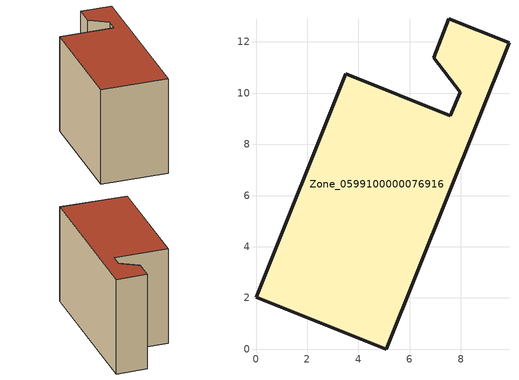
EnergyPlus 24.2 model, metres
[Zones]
Zone_0599100000076916
 floor ground (C_G): 0,2.03 3.51,10.75 7.59,9.12 7.97,10.04 6.94,11.39 7.52,12.9 9.88,11.97 5.08,0 z0.27
 wall outside (C_F): 3.51,10.75 0,2.03 5.08,0 9.88,11.97 7.52,12.9 6.94,11.39 7.97,10.04 7.59,9.12 3.51,10.75 z0.27:8.37
 roof outside (C_R): 6.94,11.39 7.97,10.04 7.59,9.12 3.51,10.75 0,2.03 5.08,0 9.88,11.97 7.52,12.9 z8.37
[BUILDING]
Pand.0599100000076916: North Axis=0; Terrain=City; Loads Convergence Tolerance Value=0.04; Temperature Convergence Tolerance Value=0.4; Solar Distribution=FullExterior; Maximum Number of Warmup Days=25; Minimum Number of Warmup Days=1
[Site:Location]
Rotterdam.The.Hague.AP_ZH_NLD Design_Conditions: Latitude=51.96; Longitude=4.45; Time Zone=1; Elevation=-4.5
[SITE:GROUNDTEMPERATURE:BUILDINGSURFACE]
18, 18, 18, 18, 18, 18, 18, 18, 18, 18, 18, 18
[MATERIAL] Thermal Absorptance=0.9; Solar Absorptance=0.7; Visible Absorptance=0.7
Name | Roughness | Thickness | Conductivity | Density | Specific Heat
G.TI.1975-1991 | MediumSmooth | 0.15 | 0.288461 | 540 | 1210
F.TI.1975-1991 | Rough | 0.3 | 0.230769 | 1920 | 840
R.TI.1975-1991 | MediumRough | 0.2 | 0.153846 | 1500 | 1000
[CONSTRUCTION]
C_G: G.TI.1975-1991
C_F: F.TI.1975-1991
C_R: R.TI.1975-1991
[ZONE]
Zone_0599100000076916: Type=1; Multiplier=1; Ceiling Height=Autocalculate; Volume=Autocalculate; Floor Area=autocalculate; Part of Total Floor Area=Yes
[ZONEINFILTRATION:DESIGNFLOWRATE]
Infil_Zone_0599100000076916: Zone or ZoneList or Space or SpaceList=Zone_0599100000076916; Schedule=AlwaysOn; Design Flow Rate Calculation Method=Flow/Area; Flow Rate per Floor Area=0.003; Constant Term Coefficient=1; Temperature Term Coefficient=0; Velocity Term Coefficient=0; Velocity Squared Term Coefficient=0
[HVACTEMPLATE:ZONE:IDEALLOADSAIRSYSTEM]
Zone_0599100000076916: Maximum Heating Supply Air Temperature=50; Minimum Cooling Supply Air Temperature=13; Maximum Heating Supply Air Humidity Ratio=0.0156; Minimum Cooling Supply Air Humidity Ratio=0.0077; Heating Limit=NoLimit; Cooling Limit=NoLimit; Dehumidification Control Type=ConstantSensibleHeatRatio; Cooling Sensible Heat Ratio=0.7; Dehumidification Setpoint=60; Humidification Control Type=None; Humidification Setpoint=30; Outdoor Air Method=None; Outdoor Air Flow Rate per Person=0.00944; Outdoor Air Flow Rate per Zone Floor Area=0; Outdoor Air Flow Rate per Zone=0; Demand Controlled Ventilation Type=None; Outdoor Air Economizer Type=NoEconomizer; Heat Recovery Type=None; Sensible Heat Recovery Effectiveness=0.7; Latent Heat Recovery Effectiveness=0.65
[ZONECONTROL:THERMOSTAT]
ThermostatControl_Zone_0599100000076916: Zone or ZoneList=Zone_0599100000076916; Control Type Schedule=DualSetpointControlType; Control 1=Thermostat_Zone_0599100000076916; Temperature Difference Between Cutout And Setpoint=0
[THERMOSTATSETPOINT:DUALSETPOINT]
Thermostat_Zone_0599100000076916: Heating Setpoint Temperature Schedule=HeatingSetpoint_Zone_0599100000076916; Cooling Setpoint Temperature Schedule=CoolingSetpoint_Zone_0599100000076916
[SCHEDULE:COMPACT]
HeatingSetpoint_Zone_0599100000076916: Through: 12/31, For: AllDays, Until: 24:00, 21
CoolingSetpoint_Zone_0599100000076916: Through: 12/31, For: AllDays, Until: 24:00, 24
DualSetpointControlType: Through: 12/31, For: AllDays, Until: 24:00, 4
AlwaysOn: Through: 12/31, For: AllDays, Until: 24:00, 1
